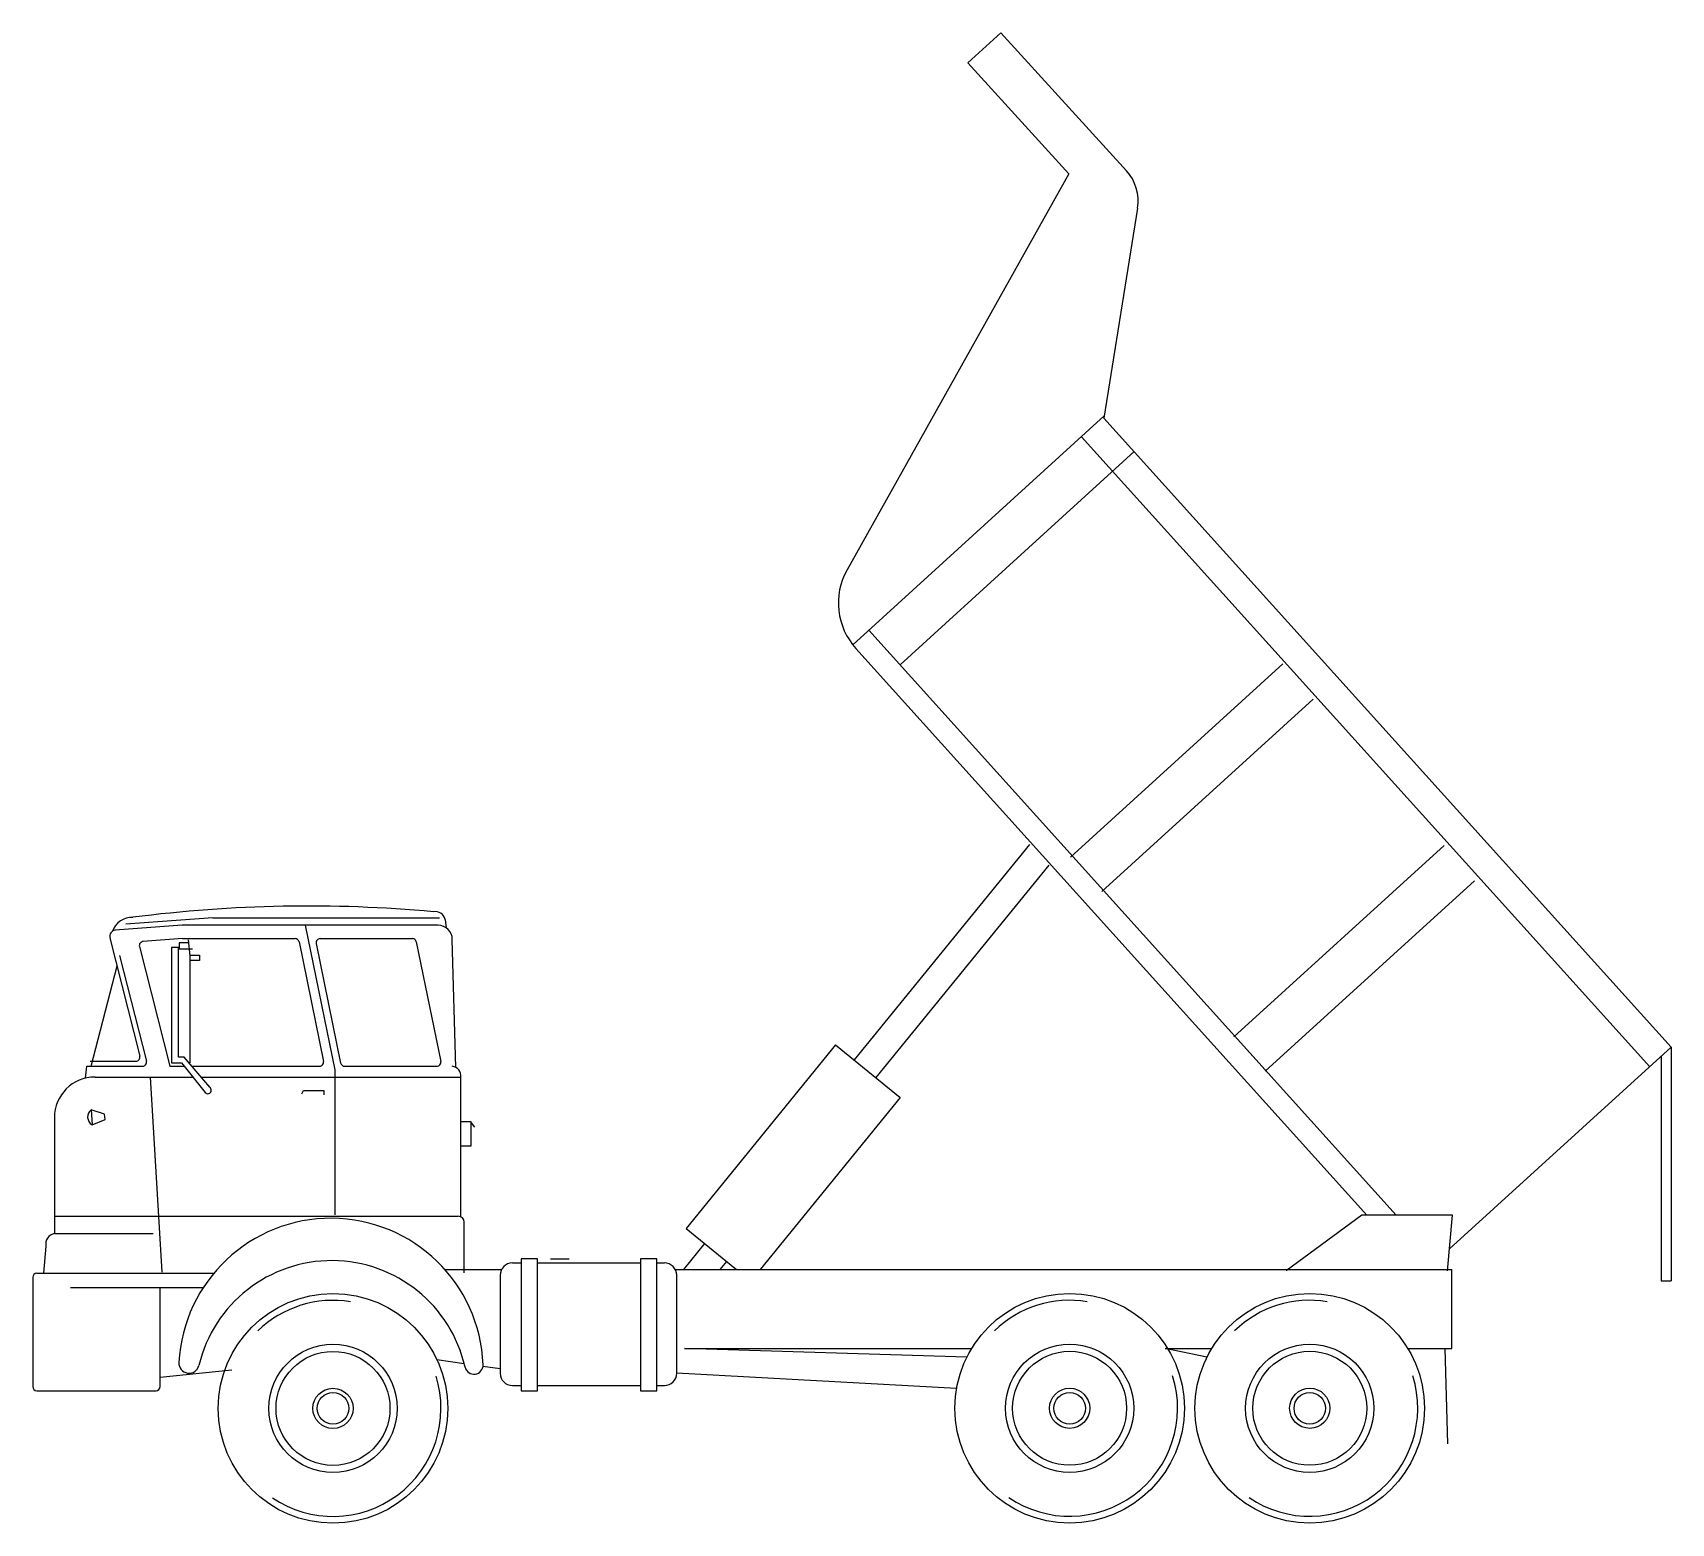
# Model space of a CAD drawing. Extents: x -15.7 to 20.7, y -16.4 to 16.6.
import ezdxf

# ---------------------------------------------------------------- set-up
doc = ezdxf.new("R2010")
doc.units = 0
doc.layers.get('0').update_dxf_attribs({"linetype": 'CONTINUOUS'})

msp = doc.modelspace()

# ---------------------------------------------------------------- linework, layer by layer
at = {"color": 7, "linetype": 'CONTINUOUS'}
for p, q in [((5.802, 16.63), (5.068, 15.962)), ((5.802, 16.63), (8.583, 13.574)), ((5.068, 15.962), (7.306, 13.502)), ((7.306, 13.502), (2.389, 4.728)), ((8.831, 12.743), (8.086, 8.086)), ((8.094, 8.138), (2.519, 3.066)), ((8.086, 8.086), (20.663, -5.85)), ((7.586, 7.676), (20.185, -6.285)), ((8.757, 7.348), (3.566, 2.626)), ((2.872, 3.388), (14.565, -9.576)), ((2.588, 2.985), (13.914, -9.576)), ((12.053, 2.642), (7.345, -1.641)), ((12.724, 1.86), (8.038, -2.403)), ((6.435, -1.356), (2.546, -6.13)), ((15.632, -1.38), (10.968, -5.623)), ((6.867, -1.816), (3.031, -6.526)), ((16.302, -2.162), (11.661, -6.385)), ((-12.348, -3.148), (-13.834, -3.258)), ((-11.674, -2.983), (-13.602, -3.124)), ((-6.677, -3.148), (-12.348, -3.148)), ((-11.674, -2.983), (-6.649, -2.983)), ((-9.623, -3.148), (-8.969, -6.35)), ((-6.517, -3.02), (-6.498, -3.204)), ((-13.954, -3.426), (-13.29, -6.048)), ((-13.298, -3.62), (-12.626, -6.273)), ((-12.344, -3.444), (-13.218, -3.508)), ((-12.421, -3.537), (-12.421, -3.673)), ((-12.222, -3.537), (-12.421, -3.537)), ((-12.344, -3.444), (-9.848, -3.444)), ((-12.222, -3.469), (-12.18, -3.826)), ((-9.76, -3.516), (-9.219, -6.165)), ((-9.379, -3.552), (-8.838, -6.201)), ((-9.29, -3.444), (-7.248, -3.444)), ((-7.16, -3.516), (-6.62, -6.165)), ((-6.285, -6.298), (-6.362, -3.464)), ((-13.738, -3.821), (-13.146, -6.161)), ((-12.436, -3.64), (-12.591, -3.64)), ((-12.591, -3.64), (-12.591, -6.194)), ((-12.436, -6.074), (-12.436, -3.64)), ((-12.421, -3.673), (-12.124, -3.673)), ((-12.18, -3.81), (-11.968, -3.81)), ((-12.18, -3.826), (-12.18, -6.194)), ((-11.968, -3.929), (-12.166, -3.929)), ((-11.968, -3.81), (-11.968, -3.929)), ((-14.37, -6.273), (-13.796, -4.048)), ((2.136, -5.796), (-1.18, -9.869)), ((2.136, -5.796), (3.57, -6.964)), ((-14.389, -6.16), (-13.377, -6.16)), ((-12.308, -6.074), (-12.436, -6.074)), ((-11.741, -6.738), (-12.308, -6.074)), ((20.663, -5.85), (15.75, -10.32)), ((20.44, -6.054), (20.44, -11.03)), ((20.663, -5.85), (20.663, -11.03)), ((-14.492, -6.536), (-14.468, -6.273)), ((-14.468, -6.273), (-13.232, -6.273)), ((-14.284, -6.512), (-12.113, -6.512)), ((-13.058, -6.512), (-12.802, -10.834)), ((-12.626, -6.273), (-12.302, -6.273)), ((-12.591, -6.194), (-12.365, -6.194)), ((-12.365, -6.194), (-11.84, -6.858)), ((-12.138, -6.273), (-9.307, -6.273)), ((-11.934, -6.512), (-6.175, -6.512)), ((-8.969, -6.35), (-8.969, -9.568)), ((-8.75, -6.273), (-6.708, -6.273)), ((-6.175, -9.596), (-6.175, -6.463)), ((-9.702, -6.884), (-9.662, -6.814)), ((-9.662, -6.814), (-9.212, -6.814)), ((-9.212, -6.814), (-9.212, -6.908)), ((-14.37, -7.238), (-14.35, -7.568)), ((-14.076, -7.333), (-14.37, -7.238)), ((3.57, -6.964), (0.463, -10.778)), ((-15.184, -7.412), (-15.184, -9.983)), ((-14.35, -7.568), (-14.056, -7.45)), ((-14.056, -7.45), (-14.076, -7.333)), ((-6.175, -7.494), (-5.952, -7.494)), ((-5.952, -7.494), (-5.952, -8.043)), ((-5.862, -7.623), (-5.936, -7.524)), ((-5.952, -8.043), (-6.175, -8.043)), ((-15.184, -9.596), (-6.234, -9.596)), ((-6.098, -10.849), (-6.098, -9.732)), ((13.804, -9.576), (12.127, -10.806)), ((15.817, -9.576), (13.804, -9.576)), ((15.706, -10.806), (15.817, -9.576)), ((-15.184, -9.983), (-12.993, -9.983)), ((-1.18, -9.869), (-0.064, -10.778)), ((-15.372, -10.26), (-15.428, -10.86)), ((-0.77, -10.203), (-1.238, -10.778)), ((-15.574, -10.86), (-11.649, -10.86)), ((-6.528, -10.778), (-5.271, -10.778)), ((-5.031, -10.632), (-4.838, -10.632)), ((-4.475, -10.544), (-4.838, -10.544)), ((-4.838, -10.544), (-4.838, -13.463)), ((-4.475, -13.463), (-4.475, -10.544)), ((-4.475, -10.632), (-2.188, -10.632)), ((-4.182, -10.544), (-3.77, -10.544)), ((-1.824, -10.544), (-2.188, -10.544)), ((-2.188, -10.544), (-2.188, -13.463)), ((-1.824, -13.463), (-1.824, -10.544)), ((-1.824, -10.632), (-1.658, -10.632)), ((-1.418, -10.778), (15.798, -10.778)), ((-0.286, -10.598), (-0.432, -10.778)), ((15.798, -12.53), (15.798, -10.778)), ((-15.664, -10.95), (-15.664, -13.373)), ((-14.824, -11.174), (-11.88, -11.174)), ((-12.842, -13.373), (-12.842, -11.172)), ((-5.301, -10.902), (-5.301, -13.077)), ((-1.388, -10.902), (-1.388, -13.077)), ((20.44, -11.03), (20.663, -11.03)), ((5.046, -12.72), (-1.216, -12.53)), ((-1.216, -12.53), (5.151, -12.53)), ((10.37, -12.72), (9.446, -12.53)), ((9.446, -12.53), (10.475, -12.53)), ((9.498, -12.53), (10.474, -12.53)), ((14.822, -12.53), (15.798, -12.53)), ((15.712, -14.642), (15.65, -12.53)), ((-12.842, -13.165), (-11.254, -13.003)), ((-6.097, -12.866), (-6.702, -12.779)), ((-5.301, -12.98), (-5.682, -12.926)), ((4.818, -13.417), (-1.388, -13.074)), ((-5.031, -13.347), (-4.838, -13.347)), ((-4.475, -13.347), (-2.188, -13.347)), ((-1.824, -13.347), (-1.658, -13.347)), ((-15.574, -13.463), (-12.932, -13.463)), ((-4.838, -13.463), (-4.475, -13.463)), ((-2.188, -13.463), (-1.824, -13.463))]:
    msp.add_line(p, q, dxfattribs=at)
for centre, radius in [((-9.007465, -13.855275), 2.544716), ((7.324704, -13.852556), 2.544716), ((12.648855, -13.852556), 2.544716), ((-9.007465, -13.855275), 1.421296), ((-9.007465, -13.855275), 1.263091), ((7.324704, -13.852556), 1.421296), ((7.324704, -13.852556), 1.263091), ((12.648855, -13.852556), 1.421296), ((12.648855, -13.852556), 1.263091), ((-9.007465, -13.855275), 0.446118), ((7.324704, -13.852556), 0.446118), ((12.648855, -13.852556), 0.446118), ((-9.007465, -13.855275), 0.349246), ((7.324704, -13.852556), 0.349246), ((12.648855, -13.852556), 0.349246)]:
    msp.add_circle(centre, radius, dxfattribs=at)
for centre, radius, start, end in [((7.843519, 12.900908), 1, 350.9122361, 42.2954722), ((3.697281, 3.994256), 1.5, 150.7304222, 222.2954722), ((-9.548351, -33.322758), 30.599463, 84.8108028, 97.3144444), ((-6.741292, -3.076513), 0.231204, 14.0789472, 99.836175), ((-13.823482, -3.392201), 0.135, 94.1927306, 194.2156167), ((-13.468762, -3.43271), 0.456261, 86.8249139, 160.463875), ((-6.67723, -3.463651), 0.315, 0, 90), ((-13.211375, -3.598175), 0.09, 94.1927306, 194.2156167), ((-9.847948, -3.534302), 0.09, 11.5437306, 90), ((-9.290742, -3.534302), 0.09, 90, 191.5437306), ((-7.248485, -3.534302), 0.09, 11.5437306, 90), ((-13.377129, -6.070378), 0.09, 270, 14.2156167), ((-13.232576, -6.182878), 0.09, 270, 14.2156167), ((-9.306983, -6.182878), 0.09, 270, 11.5437306), ((-6.70752, -6.182878), 0.09, 270, 11.5437306), ((-14.283612, -7.412218), 0.9, 90, 180), ((-8.749778, -6.182878), 0.09, 191.5437306, 270), ((-6.390291, -6.487609), 0.216556, 353.47465, 82.5547139), ((-11.7837, -6.803966), 0.078086, 223.6046583, 56.8389722), ((-14.247893, -7.39625), 0.200251, 127.6393361, 239.3446889), ((-9.052995, -13.018741), 3.376073, 2.2378889, 176.9378694), ((-6.23371, -9.731319), 0.135, 0, 90), ((-15.13987, -10.21565), 0.236773, 100.646175, 190.8583083), ((-15.573696, -10.950542), 0.09, 90, 180), ((-9.03434, -13.610745), 3.030269, 12.7947639, 166.4927139), ((-5.031171, -10.902662), 0.27, 90, 180), ((-1.657465, -10.902662), 0.27, 0, 90), ((-9.007465, -13.855275), 2.393486, 80.6929222, 134.0969833), ((7.324704, -13.852556), 2.393486, 80.6929222, 134.0969833), ((12.648855, -13.852556), 2.393486, 80.6929222, 134.0969833), ((-12.19957, -12.850414), 0.225, 176.9378694, 346.4927139), ((-5.881842, -12.894818), 0.2025, 192.7947639, 2.2378889), ((-5.031171, -13.076918), 0.27, 180, 270), ((-1.657465, -13.076918), 0.27, 270, 360), ((-15.573696, -13.37297), 0.09, 180, 270), ((-12.931617, -13.37297), 0.09, 270, 360), ((-9.007465, -13.855275), 2.393486, 235.8136278, 17.4224278), ((7.324704, -13.852556), 2.393486, 235.8136278, 17.4224278), ((12.648855, -13.852556), 2.393486, 235.8136278, 17.4224278)]:
    msp.add_arc(centre, radius, start, end, dxfattribs=at)

doc.saveas('drawing.dxf')
